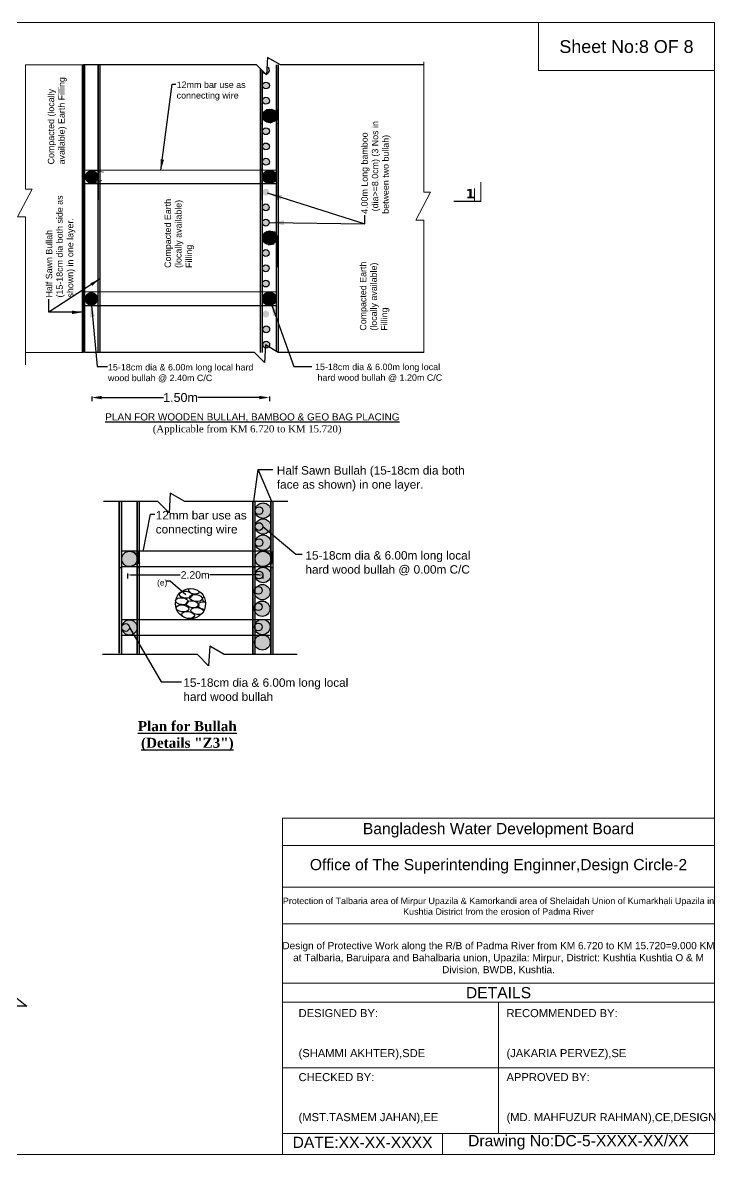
# Model space of a CAD drawing. Header units: inches. Extents: x 15 to 141071, y -30183 to 14738.
# Drawn here: x 70748.1 to 70818, y -8674.9 to -8560.8 of the extents above; entities that cross this region are included whole.
import ezdxf

# ---------------------------------------------------------------- set-up
doc = ezdxf.new("R2010")
doc.units = ezdxf.units.IN
doc.header["$MEASUREMENT"] = 0
doc.header["$PDMODE"] = 3
doc.layers.add('LINE', color=7, linetype='Continuous')
doc.layers.add('Long Section Labels', color=7, linetype='Continuous', lineweight=9)
doc.styles.add('Arial-250', font='arial.ttf')
doc.styles.add('dim', font='isocp.shx')
doc.styles.get("Standard").update_dxf_attribs({"font": 'arial.ttf'})
doc.styles.add('TIMES', font='ARIALN.TTF')
doc.dimstyles.new('ISO-25', dxfattribs={"dimtxt": 2.5, "dimasz": 2.5, "dimexe": 1.25, "dimexo": 0.625, "dimtad": 1, "dimtxsty": 'Standard', "dimcen": 2.5, "dimadec": 0, "dimazin": 0, "dimtfac": 1, "dimtmove": 0, "dimatfit": 3, "dimfxl": 1, "dimarcsym": 0})
doc.dimstyles.get("Standard").update_dxf_attribs({"dimtxt": 0.18, "dimasz": 0.18, "dimexe": 0.18, "dimexo": 0.0625, "dimgap": 0.09, "dimtad": 0, "dimtih": 1, "dimtoh": 1, "dimdec": 4, "dimzin": 0, "dimdsep": 46, "dimtxsty": 'Standard', "dimcen": 0.09, "dimadec": 0, "dimazin": 0, "dimtfac": 1, "dimtdec": 4, "dimtofl": 0, "dimtmove": 0, "dimatfit": 3, "dimfxl": 1, "dimtolj": 1, "dimtzin": 0, "dimarcsym": 0})
doc.dimstyles.new('STANDARD$0', dxfattribs={"dimscale": 0, "dimtxt": 8, "dimasz": 8, "dimexe": 4, "dimexo": 0, "dimgap": 2, "dimtad": 1, "dimdec": 0, "dimzin": 0, "dimdsep": 46, "dimtxsty": 'dim', "dimblk": 'DOTSMALL', "dimcen": 1, "dimclrd": 6, "dimclre": 6, "dimclrt": 256, "dimadec": 0, "dimazin": 0, "dimtfac": 1, "dimtdec": 0, "dimtix": 1, "dimtofl": 0, "dimtmove": 1, "dimatfit": 3, "dimldrblk": 'DOTSMALL', "dimfxl": 6, "dimtolj": 1, "dimtzin": 0, "dimarcsym": 0})

# ---------------------------------------------------------------- blocks, each defined once
blk = doc.blocks.new('*D177')
at = {"color": 0, "lineweight": -2, "ltscale": 0.5, "transparency": 16777216}
for p, q in [((70758.68, -8616.36), (70758.68, -8616.88)), ((70759.09, -8616.51), (70764.01, -8616.51)), ((70771.93, -8616.51), (70767, -8616.51)), ((70772.33, -8616.36), (70772.33, -8616.88))]:
    blk.add_line(p, q, dxfattribs=at)
at = {"color": 0, "linetype": 'Continuous', "ltscale": 0.5, "transparency": 16777216}
for points in [[(70759.09, -8616.44), (70759.09, -8616.58), (70758.68, -8616.51)], [(70771.93, -8616.44), (70771.93, -8616.58), (70772.33, -8616.51)]]:
    blk.add_solid(points, dxfattribs=at)
at = {"layer": 'Defpoints', "color": 0, "linetype": 'Continuous', "ltscale": 0.5, "transparency": 16777216}
for p in [(70772.33, -8614.05), (70758.68, -8614.1), (70772.33, -8616.51)]:
    blk.add_point(p, dxfattribs=at)
at = {"color": 0, "linetype": 'Continuous', "lineweight": -3, "ltscale": 0.5, "transparency": 16777216, "insert": (70765.51, -8616.51), "char_height": 0.75, "attachment_point": 5}
blk.add_mtext('\\A1;2.20m', dxfattribs=at)
blk = doc.blocks.new('*D181')
at = {"color": 0, "lineweight": -2, "ltscale": 0.18, "transparency": 16777216}
for p, q in [((70755.08, -8598.51), (70755.08, -8598.99)), ((70756.08, -8598.63), (70762.31, -8598.63)), ((70771.99, -8598.63), (70765.76, -8598.63)), ((70772.99, -8598.51), (70772.99, -8598.99))]:
    blk.add_line(p, q, dxfattribs=at)
at = {"color": 0, "ltscale": 0.18, "transparency": 16777216}
for points in [[(70756.08, -8598.46), (70756.08, -8598.8), (70755.08, -8598.63)], [(70771.99, -8598.46), (70771.99, -8598.8), (70772.99, -8598.63)]]:
    blk.add_solid(points, dxfattribs=at)
at = {"layer": 'Defpoints', "color": 0, "ltscale": 0.18, "transparency": 16777216}
for p in [(70755.08, -8596.49), (70772.99, -8596.42), (70772.99, -8598.63)]:
    blk.add_point(p, dxfattribs=at)
at = {"color": 0, "lineweight": 18, "ltscale": 0.18, "transparency": 16777216, "insert": (70764.03, -8598.63), "char_height": 0.75, "attachment_point": 5}
blk.add_mtext('\\A1;{\\H1.2x;1.50m}', dxfattribs=at)

msp = doc.modelspace()

# ---------------------------------------------------------------- hatches: boundary and pattern name
at = {"lineweight": 18, "ltscale": 0.18}
for points in [[(70754.151174, -8565.116566), (70754.151174, -8571.02463), (70754.365538, -8571.02463), (70754.365538, -8565.116566)], [(70755.715241, -8565.116566), (70755.715241, -8571.02463), (70755.929606, -8571.02463), (70755.929606, -8565.116566)], [(70772.302393, -8565.722724), (70772.090741, -8565.512359), (70772.090398, -8565.515932), (70772.089835, -8565.521604), (70772.089252, -8565.527269), (70772.08865, -8565.532927), (70772.088028, -8565.538578), (70772.088028, -8570.74443), (70772.088577, -8570.748741), (70772.089114, -8570.753057), (70772.08964, -8570.757378), (70772.090155, -8570.761703), (70772.090658, -8570.766032), (70772.09115, -8570.770365), (70772.09163, -8570.774703), (70772.092099, -8570.779045), (70772.092557, -8570.78339), (70772.093003, -8570.787739), (70772.093437, -8570.792092), (70772.09386, -8570.796449), (70772.094272, -8570.800809), (70772.094672, -8570.805173), (70772.095061, -8570.80954), (70772.095438, -8570.81391), (70772.095803, -8570.818284), (70772.096157, -8570.82266), (70772.096499, -8570.827039), (70772.09683, -8570.831421), (70772.097149, -8570.835806), (70772.097457, -8570.840193), (70772.097753, -8570.844583), (70772.098037, -8570.848976), (70772.09831, -8570.853371), (70772.098572, -8570.857767), (70772.098821, -8570.862167), (70772.099059, -8570.866568), (70772.099286, -8570.870971), (70772.099501, -8570.875375), (70772.099704, -8570.879782), (70772.099895, -8570.88419), (70772.100075, -8570.8886), (70772.100244, -8570.893011), (70772.1004, -8570.897423), (70772.100545, -8570.901837), (70772.100678, -8570.906251), (70772.1008, -8570.910667), (70772.10091, -8570.915084), (70772.101008, -8570.919501), (70772.101095, -8570.923919), (70772.10117, -8570.928338), (70772.101234, -8570.932757), (70772.101285, -8570.937177), (70772.101325, -8570.941597), (70772.101354, -8570.946017), (70772.10137, -8570.950437), (70772.101375, -8570.954857), (70772.101369, -8570.959278), (70772.10135, -8570.963697), (70772.10132, -8570.968117), (70772.101278, -8570.972536), (70772.101225, -8570.976955), (70772.10116, -8570.981373), (70772.101083, -8570.98579), (70772.100995, -8570.990207), (70772.100895, -8570.994623), (70772.100783, -8570.999037), (70772.10066, -8571.003451), (70772.100525, -8571.007863), (70772.100378, -8571.012274), (70772.10022, -8571.016684), (70772.10005, -8571.021092), (70772.099868, -8571.025498), (70772.302393, -8571.025498)], [(70773.912805, -8569.56473), (70773.69844, -8569.564734), (70773.69844, -8570.255012, -0.0006769575), (70773.69844, -8570.256883), (70773.69844, -8570.675096), (70773.912805, -8570.583848)]]:
    msp.add_hatch(color=256, dxfattribs=at).paths.add_polyline_path(points)
at = {"lineweight": -2}
h = msp.add_hatch(color=0, dxfattribs=at)
h.paths.add_polyline_path([(70772.993593, -8567.183286, -1), (70772.302393, -8567.183286, -1)])
h.paths.add_polyline_path([(70772.993593, -8568.719286, -1), (70772.302393, -8568.719286, -1)])
edge = h.paths.add_edge_path()
edge.add_line((70772.563708, -8565.982451), (70772.313348, -8565.733613))
edge.add_arc((70772.647993, -8565.647286), 0.3456, 194.46498591, 255.88442197)
edge = h.paths.add_edge_path()
edge.add_line((70772.743122, -8565.315036), (70772.704602, -8565.988218))
edge.add_arc((70772.647993, -8565.647286), 0.3456, 279.42756827, 434.02253472)
at = {"lineweight": 18, "ltscale": 0.18}
h = msp.add_hatch(color=256, dxfattribs=at)
edge = h.paths.add_edge_path()
edge.add_ellipse((70774.408115, -8567.215992), major_axis=(-0.003349, 0.923539), ratio=0.5517154712, start_angle=76.05005604, end_angle=103.19684521, ccw=False)
edge.add_line((70773.912805, -8566.995144), (70773.912805, -8565.437787))
edge.add_ellipse((70774.419874, -8565.351109), major_axis=(-0.003349, 0.923539), ratio=0.5517154712, start_angle=83.97617241, end_angle=95.27072884, ccw=False)
edge.add_line((70773.912805, -8565.256028), (70773.912805, -8565.116566))
edge.add_line((70773.912805, -8565.116566), (70773.69844, -8565.116566))
edge.add_line((70773.69844, -8565.116566), (70773.69844, -8569.564734))
edge.add_line((70773.69844, -8569.564734), (70773.912805, -8569.56473))
edge.add_line((70773.912805, -8569.56473), (70773.912805, -8569.299159))
edge.add_ellipse((70774.407946, -8569.085254), major_axis=(-0.003349, 0.923539), ratio=0.5517154712, start_angle=75.96942412, end_angle=103.27747713, ccw=False)
edge.add_line((70773.912805, -8568.863144), (70773.912805, -8567.428632))
at = {"lineweight": -2}
for points in [[(70773.698441, -8570.255948, -1), (70772.316041, -8570.255948, -1)], [(70755.756256, -8576.394316, -1), (70754.373856, -8576.394316, -1)], [(70773.69844, -8576.399619, -1), (70772.31604, -8576.399619, -1)], [(70754.365538, -8594.084218), (70754.151174, -8594.084218), (70754.151174, -8578.703286), (70754.365538, -8578.703286)], [(70755.929606, -8594.084218), (70755.715241, -8594.084218), (70755.715241, -8578.703286), (70755.929606, -8578.703286)], [(70772.302393, -8594.084218), (70772.088028, -8594.084218), (70772.088028, -8578.703286), (70772.302393, -8578.703286)], [(70773.69844, -8593.973348), (70773.889693, -8594.084218), (70773.912805, -8594.084218), (70773.912805, -8578.703286), (70773.69844, -8578.703286)], [(70773.68032, -8582.536032, -1), (70772.29792, -8582.536032, -1)], [(70755.732327, -8588.691947, -1), (70754.349927, -8588.691947, -1)], [(70773.68032, -8588.679704, -1), (70772.29792, -8588.679704, -1)]]:
    msp.add_hatch(color=0, dxfattribs=at).paths.add_polyline_path(points)
h = msp.add_hatch(color=0, dxfattribs=at)
h.paths.add_polyline_path([(70772.993593, -8571.791286, -1), (70772.302393, -8571.791286, -1)])
h.paths.add_polyline_path([(70772.993593, -8570.255286, -1), (70772.302393, -8570.255286, -1)])
h.paths.add_polyline_path([(70772.993593, -8573.327286, -1), (70772.302393, -8573.327286, -1)])
h.paths.add_polyline_path([(70772.993593, -8574.863286, -1), (70772.302393, -8574.863286, -1)])
h.paths.add_polyline_path([(70772.993593, -8576.399286, -1), (70772.302393, -8576.399286, -1)])
h.paths.add_polyline_path([(70772.993593, -8577.935286, -1), (70772.302393, -8577.935286, -1)])
h = msp.add_hatch(color=0, dxfattribs=at)
h.paths.add_polyline_path([(70754.151174, -8574.095286), (70754.365538, -8574.095286), (70754.365538, -8575.631286), (70754.151174, -8575.631286)])
h.paths.add_polyline_path([(70754.151174, -8572.559286), (70754.365538, -8572.559286), (70754.365538, -8574.095286), (70754.151174, -8574.095286)])
h.paths.add_polyline_path([(70754.151174, -8575.631286), (70754.365538, -8575.631286), (70754.365538, -8577.167286), (70754.151174, -8577.167286)])
h.paths.add_polyline_path([(70754.151174, -8577.167286), (70754.365538, -8577.167286), (70754.365538, -8578.703286), (70754.151174, -8578.703286)])
h.paths.add_polyline_path([(70754.151174, -8571.023286), (70754.365538, -8571.023286), (70754.365538, -8572.559286), (70754.151174, -8572.559286)])
h = msp.add_hatch(color=0, dxfattribs=at)
h.paths.add_polyline_path([(70755.715241, -8574.095286), (70755.929606, -8574.095286), (70755.929606, -8575.631286), (70755.715241, -8575.631286)])
h.paths.add_polyline_path([(70755.715241, -8572.559286), (70755.929606, -8572.559286), (70755.929606, -8574.095286), (70755.715241, -8574.095286)])
h.paths.add_polyline_path([(70755.715241, -8575.631286), (70755.929606, -8575.631286), (70755.929606, -8577.167286), (70755.715241, -8577.167286)])
h.paths.add_polyline_path([(70755.715241, -8577.167286), (70755.929606, -8577.167286), (70755.929606, -8578.703286), (70755.715241, -8578.703286)])
h.paths.add_polyline_path([(70755.715241, -8571.023286), (70755.929606, -8571.023286), (70755.929606, -8572.559286), (70755.715241, -8572.559286)])
h = msp.add_hatch(color=0, dxfattribs=at)
h.paths.add_polyline_path([(70772.088028, -8574.095286), (70772.302393, -8574.095286), (70772.302393, -8575.631286), (70772.088028, -8575.631286)])
h.paths.add_polyline_path([(70772.088028, -8572.559286), (70772.302393, -8572.559286), (70772.302393, -8574.095286), (70772.088028, -8574.095286)])
h.paths.add_polyline_path([(70772.088028, -8575.631286), (70772.302393, -8575.631286), (70772.302393, -8577.167286), (70772.088028, -8577.167286)])
h.paths.add_polyline_path([(70772.088028, -8577.167286), (70772.302393, -8577.167286), (70772.302393, -8578.703286), (70772.088028, -8578.703286)])
h.paths.add_polyline_path([(70772.088028, -8571.023286), (70772.302393, -8571.023286), (70772.302393, -8572.559286), (70772.088028, -8572.559286)])
h = msp.add_hatch(color=0, dxfattribs=at)
h.paths.add_polyline_path([(70773.69844, -8574.095286), (70773.912805, -8574.095286), (70773.912805, -8575.631286), (70773.69844, -8575.631286)])
h.paths.add_polyline_path([(70773.69844, -8572.559286), (70773.912805, -8572.559286), (70773.912805, -8574.095286), (70773.69844, -8574.095286)])
h.paths.add_polyline_path([(70773.69844, -8575.631286), (70773.912805, -8575.631286), (70773.912805, -8577.167286), (70773.69844, -8577.167286)])
h.paths.add_polyline_path([(70773.69844, -8577.167286), (70773.912805, -8577.167286), (70773.912805, -8578.703286), (70773.69844, -8578.703286)])
h.paths.add_polyline_path([(70773.69844, -8571.023286), (70773.912805, -8571.023286), (70773.912805, -8572.559286), (70773.69844, -8572.559286)])
h = msp.add_hatch(color=0, dxfattribs=at)
h.paths.add_polyline_path([(70772.983607, -8580.999224, -1), (70772.292407, -8580.999224, -1)])
h.paths.add_polyline_path([(70772.983607, -8579.463224, -1), (70772.292407, -8579.463224, -1)])
h.paths.add_polyline_path([(70772.983607, -8582.535224, -1), (70772.292407, -8582.535224, -1)])
h.paths.add_polyline_path([(70772.983607, -8584.071224, -1), (70772.292407, -8584.071224, -1)])
h.paths.add_polyline_path([(70772.983607, -8585.607224, -1), (70772.292407, -8585.607224, -1)])
h.paths.add_polyline_path([(70772.983607, -8587.143224, -1), (70772.292407, -8587.143224, -1)])
h = msp.add_hatch(color=0, dxfattribs=at)
h.paths.add_polyline_path([(70772.975472, -8584.07137, -1), (70772.284272, -8584.07137, -1)])
h.paths.add_polyline_path([(70772.975472, -8582.53537, -1), (70772.284272, -8582.53537, -1)])
h.paths.add_polyline_path([(70772.975472, -8585.60737, -1), (70772.284272, -8585.60737, -1)])
h.paths.add_polyline_path([(70772.975472, -8587.14337, -1), (70772.284272, -8587.14337, -1)])
h.paths.add_polyline_path([(70772.975472, -8588.67937, -1), (70772.284272, -8588.67937, -1)])
h.paths.add_polyline_path([(70772.975472, -8590.21537, -1), (70772.284272, -8590.21537, -1)])
h = msp.add_hatch(color=0, dxfattribs=at)
h.paths.add_polyline_path([(70773.68032, -8586.37537), (70773.894684, -8586.37537), (70773.894684, -8587.91137), (70773.68032, -8587.91137)])
h.paths.add_polyline_path([(70773.68032, -8584.83937), (70773.894684, -8584.83937), (70773.894684, -8586.37537), (70773.68032, -8586.37537)])
h.paths.add_polyline_path([(70773.68032, -8587.91137), (70773.894684, -8587.91137), (70773.894684, -8589.44737), (70773.68032, -8589.44737)])
h.paths.add_polyline_path([(70773.68032, -8589.44737), (70773.894684, -8589.44737), (70773.894684, -8590.98337), (70773.68032, -8590.98337)])
h.paths.add_polyline_path([(70773.68032, -8583.30337), (70773.894684, -8583.30337), (70773.894684, -8584.83937), (70773.68032, -8584.83937)])
h = msp.add_hatch(color=0, dxfattribs=at)
h.paths.add_polyline_path([(70773.017881, -8591.764787, -1), (70772.326681, -8591.764787, -1)])
h.paths.add_polyline_path([(70773.017881, -8593.300787, -1), (70772.326681, -8593.300787, -1)])
at = {"linetype": 'Continuous', "lineweight": -3, "ltscale": 0.5}
h = msp.add_hatch(color=0, dxfattribs=at)
edge = h.paths.add_edge_path()
edge.add_line((70758.095793, -8609.111768), (70757.854633, -8609.111768))
edge.add_line((70757.854633, -8609.111768), (70757.854633, -8609.174036))
edge.add_ellipse((70757.292806, -8609.375629), major_axis=(-0.003767, 1.038981), ratio=0.5517154712, start_angle=258.17355263, end_angle=281.07334862, ccw=False)
edge.add_line((70757.854633, -8609.586531), (70757.854633, -8615.443115))
edge.add_ellipse((70757.296414, -8615.674736), major_axis=(-0.003767, 1.038981), ratio=0.5517154712, start_angle=265.21591211, end_angle=282.76657801, ccw=False)
edge.add_line((70757.867953, -8615.759317), (70758.095793, -8615.759317))
edge.add_line((70758.095793, -8615.759317), (70758.095793, -8609.111768))
h = msp.add_hatch(color=0, dxfattribs=at)
edge = h.paths.add_edge_path()
edge.add_ellipse((70760.464731, -8611.473622), major_axis=(-0.003767, 1.038981), ratio=0.5517154712, start_angle=76.05005604, end_angle=103.19684521, ccw=False)
edge.add_line((70759.907507, -8611.225168), (70759.907507, -8609.473141))
edge.add_ellipse((70760.477959, -8609.375629), major_axis=(-0.003767, 1.038981), ratio=0.5517154712, start_angle=83.97617241, end_angle=95.27072884, ccw=False)
edge.add_line((70759.907507, -8609.268663), (70759.907507, -8609.111768))
edge.add_line((70759.907507, -8609.111768), (70759.666346, -8609.111768))
edge.add_line((70759.666346, -8609.111768), (70759.666346, -8614.115957))
edge.add_line((70759.666346, -8614.115957), (70759.907507, -8614.115952))
edge.add_line((70759.907507, -8614.115952), (70759.907507, -8613.817185))
edge.add_ellipse((70760.464541, -8613.576542), major_axis=(-0.003767, 1.038981), ratio=0.5517154712, start_angle=75.96942412, end_angle=103.27747713, ccw=False)
edge.add_line((70759.907507, -8613.326668), (70759.907507, -8611.712843))
h = msp.add_hatch(color=0, dxfattribs=at)
edge = h.paths.add_edge_path()
edge.add_line((70771.555346, -8609.111768), (70771.314186, -8609.111768))
edge.add_line((70771.314186, -8609.111768), (70771.314186, -8609.174036))
edge.add_ellipse((70770.75236, -8609.375629), major_axis=(-0.003767, 1.038981), ratio=0.5517154712, start_angle=258.17355263, end_angle=281.07334862, ccw=False)
edge.add_line((70771.314186, -8609.586531), (70771.314186, -8615.443115))
edge.add_ellipse((70770.755967, -8615.674736), major_axis=(-0.003767, 1.038981), ratio=0.5517154712, start_angle=265.21591211, end_angle=282.76657801, ccw=False)
edge.add_line((70771.327507, -8615.759317), (70771.555346, -8615.759317))
edge.add_line((70771.555346, -8615.759317), (70771.555346, -8609.111768))
for points in [[(70773.1259, -8610.025588, -1), (70771.5707, -8610.025588, -1)], [(70773.1259, -8611.628088, -1), (70771.5707, -8611.628088, -1)], [(70773.1259, -8613.253985, -1), (70771.5707, -8613.253985, -1)], [(70759.666347, -8614.893572, -1), (70758.111147, -8614.893572, -1)], [(70759.907507, -8614.115952), (70759.666346, -8614.115957), (70759.666346, -8614.892519, -0.0006769575), (70759.666346, -8614.894625), (70759.666346, -8615.365115), (70759.907507, -8615.26246)], [(70773.125901, -8614.893572, -1), (70771.570701, -8614.893572, -1)], [(70773.36706, -8614.115952), (70773.1259, -8614.115957), (70773.1259, -8614.892519, -0.0006769575), (70773.1259, -8614.894625), (70773.1259, -8615.365115), (70773.36706, -8615.26246)], [(70773.1259, -8616.511403, -1), (70771.5707, -8616.511403, -1)], [(70773.057753, -8618.238981, -1), (70771.502553, -8618.238981, -1)], [(70773.045222, -8619.913594, -1), (70771.490022, -8619.913594, -1)], [(70759.666347, -8621.805203, -1), (70758.111147, -8621.805203, -1)], [(70773.057753, -8621.751595, -1), (70771.502553, -8621.751595, -1)], [(70773.057753, -8623.308101, -1), (70771.502553, -8623.308101, -1)], [(70771.314186, -8624.5399), (70771.555346, -8624.5399), (70771.555346, -8624.396828), (70771.314186, -8624.396828)]]:
    msp.add_hatch(color=0, dxfattribs=at).paths.add_polyline_path(points)
h = msp.add_hatch(color=0, dxfattribs=at)
edge = h.paths.add_edge_path()
edge.add_ellipse((70773.924284, -8611.473622), major_axis=(-0.003767, 1.038981), ratio=0.5517154712, start_angle=76.05005604, end_angle=103.19684521, ccw=False)
edge.add_line((70773.36706, -8611.225168), (70773.36706, -8609.473141))
edge.add_ellipse((70773.937513, -8609.375629), major_axis=(-0.003767, 1.038981), ratio=0.5517154712, start_angle=83.97617241, end_angle=95.27072884, ccw=False)
edge.add_line((70773.36706, -8609.268663), (70773.36706, -8609.111768))
edge.add_line((70773.36706, -8609.111768), (70773.1259, -8609.111768))
edge.add_line((70773.1259, -8609.111768), (70773.1259, -8614.115957))
edge.add_line((70773.1259, -8614.115957), (70773.36706, -8614.115952))
edge.add_line((70773.36706, -8614.115952), (70773.36706, -8613.817185))
edge.add_ellipse((70773.924094, -8613.576542), major_axis=(-0.003767, 1.038981), ratio=0.5517154712, start_angle=75.96942412, end_angle=103.27747713, ccw=False)
edge.add_line((70773.36706, -8613.326668), (70773.36706, -8611.712843))
h = msp.add_hatch(color=0, dxfattribs=at)
h.paths.add_polyline_path([(70757.854633, -8619.212828), (70758.095793, -8619.212828), (70758.095793, -8620.940828), (70757.854633, -8620.940828)])
h.paths.add_polyline_path([(70757.854633, -8617.484828), (70758.095793, -8617.484828), (70758.095793, -8619.212828), (70757.854633, -8619.212828)])
h.paths.add_polyline_path([(70757.854633, -8620.940828), (70758.095793, -8620.940828), (70758.095793, -8622.668828), (70757.854633, -8622.668828)])
h.paths.add_polyline_path([(70757.854633, -8622.668828), (70758.095793, -8622.668828), (70758.095793, -8624.396828), (70757.854633, -8624.396828)])
h.paths.add_polyline_path([(70757.854633, -8615.756828), (70758.095793, -8615.756828), (70758.095793, -8617.484828), (70757.854633, -8617.484828)])
h = msp.add_hatch(color=0, dxfattribs=at)
h.paths.add_polyline_path([(70759.666346, -8619.212828), (70759.907507, -8619.212828), (70759.907507, -8620.940828), (70759.666346, -8620.940828)])
h.paths.add_polyline_path([(70759.666346, -8617.484828), (70759.907507, -8617.484828), (70759.907507, -8619.212828), (70759.666346, -8619.212828)])
h.paths.add_polyline_path([(70759.666346, -8620.940828), (70759.907507, -8620.940828), (70759.907507, -8622.668828), (70759.666346, -8622.668828)])
h.paths.add_polyline_path([(70759.666346, -8622.668828), (70759.907507, -8622.668828), (70759.907507, -8624.396828), (70759.666346, -8624.396828)])
h.paths.add_polyline_path([(70759.666346, -8615.756828), (70759.907507, -8615.756828), (70759.907507, -8617.484828), (70759.666346, -8617.484828)])
h = msp.add_hatch(color=0, dxfattribs=at)
h.paths.add_polyline_path([(70771.314186, -8619.212828), (70771.555346, -8619.212828), (70771.555346, -8620.940828), (70771.314186, -8620.940828)])
h.paths.add_polyline_path([(70771.314186, -8617.484828), (70771.555346, -8617.484828), (70771.555346, -8619.212828), (70771.314186, -8619.212828)])
h.paths.add_polyline_path([(70771.314186, -8620.940828), (70771.555346, -8620.940828), (70771.555346, -8622.668828), (70771.314186, -8622.668828)])
h.paths.add_polyline_path([(70771.314186, -8622.668828), (70771.555346, -8622.668828), (70771.555346, -8624.396828), (70771.314186, -8624.396828)])
h.paths.add_polyline_path([(70771.314186, -8615.756828), (70771.555346, -8615.756828), (70771.555346, -8617.484828), (70771.314186, -8617.484828)])
h = msp.add_hatch(color=0, dxfattribs=at)
h.paths.add_polyline_path([(70773.1259, -8619.212828), (70773.36706, -8619.212828), (70773.36706, -8620.940828), (70773.1259, -8620.940828)])
h.paths.add_polyline_path([(70773.1259, -8617.484828), (70773.36706, -8617.484828), (70773.36706, -8619.212828), (70773.1259, -8619.212828)])
h.paths.add_polyline_path([(70773.1259, -8620.940828), (70773.36706, -8620.940828), (70773.36706, -8622.668828), (70773.1259, -8622.668828)])
h.paths.add_polyline_path([(70773.1259, -8622.668828), (70773.36706, -8622.668828), (70773.36706, -8624.396828), (70773.1259, -8624.396828)])
h.paths.add_polyline_path([(70773.1259, -8615.756828), (70773.36706, -8615.756828), (70773.36706, -8617.484828), (70773.1259, -8617.484828)])

# ---------------------------------------------------------------- linework, layer by layer
at = {"color": 0, "lineweight": 18, "ltscale": 0.18}
for p, q in [((70748.413518, -8565.116566), (70754.258356, -8565.116566)), ((70754.258356, -8565.116566), (70754.258356, -8594.084218)), ((70754.151174, -8571.02463), (70754.365538, -8571.02463)), ((70754.184023, -8571.025498), (70754.398388, -8571.025498)), ((70772.088028, -8571.025498), (70772.302393, -8571.025498)), ((70773.69844, -8571.022244), (70773.912805, -8571.022244)), ((70773.69844, -8575.708419), (70754.383659, -8575.708419)), ((70755.093081, -8575.708419), (70756.251144, -8575.926441)), ((70773.879056, -8575.426157), (70773.879056, -8578.62515)), ((70755.077271, -8577.10426), (70756.085682, -8576.756433)), ((70793.686847, -8578.887374), (70793.686847, -8577.578521)), ((70794.299606, -8578.887374), (70794.299606, -8576.91911)), ((70772.065192, -8579.346736), (70772.065192, -8582.329354)), ((70773.825002, -8582.291663), (70773.825002, -8585.490656)), ((70773.69844, -8587.988504), (70754.365538, -8587.988504)), ((70773.920464, -8589.256378), (70773.920464, -8592.455371)), ((70772.107944, -8593.145829), (70772.107944, -8594.084218)), ((70748.413518, -8594.084218), (70754.258356, -8594.084218))]:
    msp.add_line(p, q, dxfattribs=at)
at = {"color": 0, "lineweight": -2}
for p, q in [((70754.151174, -8565.116566), (70754.151174, -8578.703286)), ((70754.151174, -8578.703286), (70754.151174, -8565.116566)), ((70754.365538, -8594.084218), (70754.365538, -8565.116566)), ((70754.365538, -8578.703286), (70754.365538, -8565.116566)), ((70755.715241, -8565.116566), (70755.715241, -8578.703286)), ((70755.715241, -8578.703286), (70755.715241, -8565.116566)), ((70755.929606, -8594.084218), (70755.929606, -8565.116566)), ((70755.929606, -8578.703286), (70755.929606, -8565.116566)), ((70772.088028, -8565.509662), (70772.088028, -8578.703286)), ((70772.088028, -8578.703286), (70772.088028, -8565.509662)), ((70772.088028, -8565.509662), (70772.088028, -8578.703286)), ((70772.088028, -8578.703286), (70772.088028, -8565.509662)), ((70772.302393, -8578.703286), (70772.302393, -8565.722724)), ((70772.302393, -8578.703286), (70772.302393, -8565.722724)), ((70773.69844, -8565.116566), (70773.69844, -8578.703286)), ((70773.69844, -8578.703286), (70773.69844, -8565.116566)), ((70773.912805, -8578.703286), (70773.912805, -8565.116566)), ((70754.151174, -8594.084218), (70754.151174, -8578.703286)), ((70754.365538, -8594.084218), (70754.365538, -8578.703286)), ((70755.715241, -8594.084218), (70755.715241, -8578.703286)), ((70755.929606, -8594.084218), (70755.929606, -8578.703286)), ((70772.088028, -8594.085161), (70772.088028, -8578.703286)), ((70772.088028, -8594.085161), (70772.088028, -8578.703286)), ((70772.302393, -8594.086645), (70772.302393, -8578.703286)), ((70773.69844, -8593.973348), (70773.69844, -8578.703286)), ((70773.912805, -8594.084218), (70773.912805, -8578.703286))]:
    msp.add_line(p, q, dxfattribs=at)
at = {"color": 0, "lineweight": 30, "ltscale": 0.18}
for p, q in [((70773.69844, -8577.10426), (70754.365538, -8577.10426)), ((70773.69844, -8589.378001), (70754.365538, -8589.378001))]:
    msp.add_line(p, q, dxfattribs=at)
at = {"color": 0, "linetype": 'Continuous', "lineweight": -3, "ltscale": 0.5}
for p, q in [((70794.299606, -8578.887374), (70791.60429, -8578.887374)), ((70757.854633, -8609.111768), (70757.854633, -8624.396828)), ((70757.854633, -8624.396828), (70757.854633, -8609.111768)), ((70757.854633, -8609.111768), (70757.854633, -8624.396828)), ((70757.854633, -8624.396828), (70757.854633, -8609.111768)), ((70758.095793, -8624.396828), (70758.095793, -8609.111768)), ((70758.095793, -8624.396828), (70758.095793, -8609.111768)), ((70759.666346, -8609.111768), (70759.666346, -8624.396828)), ((70759.666346, -8624.396828), (70759.666346, -8609.111768)), ((70759.907507, -8624.396828), (70759.907507, -8609.111768)), ((70771.314186, -8609.111768), (70771.314186, -8624.396828)), ((70771.314186, -8624.396828), (70771.314186, -8609.111768)), ((70771.314186, -8609.111768), (70771.314186, -8624.396828)), ((70771.314186, -8624.396828), (70771.314186, -8609.111768)), ((70771.555346, -8624.396828), (70771.555346, -8609.111768)), ((70771.555346, -8624.396828), (70771.555346, -8609.111768)), ((70773.1259, -8609.111768), (70773.1259, -8624.396828)), ((70773.1259, -8624.396828), (70773.1259, -8609.111768)), ((70773.36706, -8624.396828), (70773.36706, -8609.111768)), ((70773.1259, -8614.115972), (70758.090648, -8614.115972)), ((70757.854633, -8615.759317), (70758.095793, -8615.759317)), ((70773.1259, -8615.686292), (70758.070262, -8615.686292)), ((70759.666346, -8615.755655), (70759.907507, -8615.755655)), ((70771.314186, -8615.759317), (70771.555346, -8615.759317)), ((70773.1259, -8615.755655), (70773.36706, -8615.755655)), ((70759.86954, -8620.710058), (70759.86954, -8624.308925)), ((70773.329093, -8620.710058), (70773.329093, -8624.308925)), ((70773.125899, -8621.027603), (70758.090647, -8621.027603)), ((70773.125899, -8622.597923), (70758.070262, -8622.597923)), ((70758.095793, -8624.5399), (70758.095793, -8624.396828)), ((70759.666346, -8624.5399), (70759.666346, -8624.396828)), ((70759.907507, -8624.5399), (70759.907507, -8624.396828)), ((70771.314186, -8624.5399), (70771.314186, -8624.396828)), ((70771.314186, -8624.5399), (70771.314186, -8624.396828)), ((70771.555346, -8624.5399), (70771.555346, -8624.396828)), ((70773.1259, -8624.5399), (70773.1259, -8624.396828)), ((70773.36706, -8624.5399), (70773.36706, -8624.396828))]:
    msp.add_line(p, q, dxfattribs=at)
at = {"color": 0, "lineweight": -2}
for points in [[(70784.906439, -8565.116566), (70774.104057, -8565.116566), (70772.797809, -8564.359325), (70772.697332, -8566.115263), (70771.692527, -8565.116566), (70754.258356, -8565.116566)], [(70788.566918, -8565.116566), (70784.906439, -8565.116566)], [(70788.566918, -8594.084218), (70773.889693, -8594.084218), (70772.583444, -8593.326977), (70772.482968, -8595.082915), (70771.478162, -8594.084218), (70754.365538, -8594.084218)]]:
    msp.add_lwpolyline(points, dxfattribs=at)
at = {"color": 0, "linetype": 'Continuous', "lineweight": 20, "ltscale": 0.5}
for points in [[(70788.566918, -8564.803318), (70788.566918, -8577.944583), (70789.225118, -8577.944583), (70787.754097, -8580.74756), (70788.566918, -8580.74756), (70788.566918, -8594.084218)], [(70748.413518, -8565.116566), (70748.413518, -8577.623382), (70749.071719, -8577.623382), (70747.600697, -8580.426359), (70748.413518, -8580.426359), (70748.413518, -8595.331384)]]:
    msp.add_lwpolyline(points, dxfattribs=at)
at = {"color": 0, "lineweight": 30, "ltscale": 0.18}
for points in [[(70773.172205, -8569.564518), (70773.879939, -8569.850695)], [(70773.059866, -8570.946918), (70773.947343, -8570.569146)], [(70772.98912, -8581.844832), (70773.696854, -8581.95864)], [(70772.876782, -8583.227232), (70773.4697, -8583.124648)]]:
    msp.add_lwpolyline(points, dxfattribs=at)
at = {"color": 0, "linetype": 'Continuous', "lineweight": -3, "ltscale": 0.5}
for points in [[(70774.835624, -8609.111768), (70764.451964, -8609.111768), (70762.982434, -8608.259872), (70762.869398, -8610.235302), (70761.738992, -8609.111768), (70756.259286, -8609.111768)], [(70759.074332, -8614.115713), (70759.870532, -8614.437663)], [(70772.533885, -8614.115713), (70773.330086, -8614.437663)], [(70758.947951, -8615.670913), (70759.946362, -8615.245921)], [(70772.407505, -8615.670913), (70773.405915, -8615.245921)], [(70775.787462, -8624.5399), (70768.442919, -8624.5399), (70766.973389, -8623.688004), (70766.860353, -8625.663434), (70765.729947, -8624.5399), (70756.159409, -8624.5399)]]:
    msp.add_lwpolyline(points, dxfattribs=at)
at = {"color": 7, "linetype": 'Continuous', "lineweight": -3, "ltscale": 0.5}
msp.add_lwpolyline([(70747.446888, -8654.496419), (70747.446888, -8658.226338), (70746.361319, -8658.226338), (70748.532457, -8659.950906), (70747.446888, -8659.950906), (70747.446888, -8665.135331)], dxfattribs=at)
at = {"color": 0, "lineweight": -2}
for centre, radius in [((70772.647993, -8567.183286), 0.3456), ((70772.647993, -8568.719286), 0.3456), ((70773.007241, -8570.255948), 0.6912), ((70772.647993, -8571.791286), 0.3456), ((70772.647993, -8573.327286), 0.3456), ((70772.647993, -8574.863286), 0.3456), ((70772.647993, -8576.399286), 0.3456), ((70773.00724, -8576.399619), 0.6912), ((70772.629872, -8579.46337), 0.3456), ((70772.629872, -8580.99937), 0.3456), ((70772.98912, -8582.536032), 0.6912), ((70772.629872, -8582.53537), 0.3456), ((70772.629872, -8584.07137), 0.3456), ((70772.629872, -8585.60737), 0.3456), ((70772.629872, -8587.14337), 0.3456), ((70772.98912, -8588.679704), 0.6912), ((70773.33472, -8588.67937), 0.3456), ((70772.670927, -8591.756306), 0.3456), ((70772.670927, -8593.292306), 0.3456)]:
    msp.add_circle(centre, radius, dxfattribs=at)
at = {"color": 0, "linetype": 'Continuous', "lineweight": -3, "ltscale": 0.5}
for centre, radius in [((70772.3483, -8610.025588), 0.7776), ((70771.944146, -8610.025213), 0.3888), ((70771.944146, -8611.627713), 0.3888), ((70772.3483, -8611.628088), 0.7776), ((70771.944146, -8613.25361), 0.3888), ((70772.3483, -8613.253985), 0.7776), ((70758.888747, -8614.893572), 0.7776), ((70772.348301, -8614.893572), 0.7776), ((70771.944146, -8616.511028), 0.3888), ((70772.3483, -8616.511403), 0.7776), ((70772.280153, -8618.238981), 0.7776), ((70765.035689, -8619.39609), 1.522534), ((70771.875999, -8618.063236), 0.3888), ((70771.875999, -8619.712933), 0.3888), ((70772.267622, -8619.913594), 0.7776), ((70758.484593, -8621.804828), 0.3888), ((70758.888747, -8621.805203), 0.7776), ((70771.875999, -8621.75122), 0.3888), ((70772.280153, -8621.751595), 0.7776), ((70772.280153, -8623.308101), 0.7776)]:
    msp.add_circle(centre, radius, dxfattribs=at)
at = {"color": 0, "lineweight": -2}
for start, end in [(194.46498591, 255.88442197), (279.42756827, 74.02253472)]:
    msp.add_arc((70772.647993, -8565.647286), 0.3456, start, end, dxfattribs=at)
at = {"color": 0, "linetype": 'Continuous', "lineweight": -3, "ltscale": 0.5}
for centre in [(70764.553276, -8618.502209), (70765.584317, -8618.831977), (70764.167466, -8619.14948), (70764.219499, -8619.876824), (70765.235377, -8619.46124), (70765.705364, -8620.142537), (70764.803294, -8620.536174)]:
    msp.add_ellipse(centre, major_axis=(-0.635515, 0.07578), ratio=0.5517154712, dxfattribs=at)
for centre, major_axis, start_param, end_param in [((70765.404419, -8618.082248), (-0.577741, 0.068891), 5.7379459459, 8.9811896726), ((70766.41904, -8619.603215), (-0.635515, 0.07578), 4.5665359305, 7.9680993428), ((70766.871742, -8618.986268), (-0.635515, 0.07578), 5.6226789431, 7.3950729152)]:
    msp.add_ellipse(centre, major_axis=major_axis, ratio=0.5517154712, start_param=start_param, end_param=end_param, dxfattribs=at)
at = {"layer": 'Long Section Labels'}
for points in [[(70656.576613, -8560.848605), (70817.866936, -8560.848605), (70817.866936, -8674.896993), (70656.576613, -8674.896993)], [(70800.125, -8560.848605), (70817.866936, -8560.848605), (70817.866936, -8565.687315), (70800.125, -8565.687315)]]:
    msp.add_lwpolyline(points, close=True, dxfattribs=at)
for points in [[(70774.318549, -8674.896993), (70774.318549, -8641.026025), (70817.866936, -8641.026025)], [(70774.318549, -8643.76796), (70817.866936, -8643.76796)], [(70774.318549, -8647.961509), (70817.866936, -8647.961509)], [(70774.318549, -8651.671186), (70817.866936, -8651.671186)], [(70774.318549, -8657.638928), (70817.866936, -8657.638928)], [(70774.318549, -8659.574412), (70817.866936, -8659.574412)], [(70796.092742, -8659.574412), (70796.092742, -8672.800218)], [(70774.318549, -8666.187315), (70817.866936, -8666.187315)], [(70774.318549, -8672.800218), (70817.866936, -8672.800218)], [(70790.447581, -8672.800218), (70790.447581, -8674.896993)]]:
    msp.add_lwpolyline(points, dxfattribs=at)

# ---------------------------------------------------------------- texts
at = {"color": 7, "lineweight": 30, "ltscale": 0.18, "char_height": 0.64, "attachment_point": 1, "rotation": 90}
for s, insert, width in [('Compacted (locally available) Earth Filling', (70750.651741, -8575.134941), 10.76723041), ('4.00m Long bamboo\\P (dia>=8.0cm) (3 Nos in \\Pbetween two bullah)', (70782.25549, -8580.112039), 18.33682202), ('Half Sawn Bullah (15-18cm dia both side as shown) in one layer.', (70750.45132, -8588.548918), 10.76723041), ('Compacted Earth \\P(locally available) \\PFilling', (70762.422937, -8585.567296), 10.76723041), ('Compacted Earth \\P(locally available) \\PFilling', (70782.117573, -8591.888122), 10.76723041)]:
    msp.add_mtext(s, dxfattribs=dict(at, insert=insert, width=width))
at = {"color": 7, "lineweight": 30, "ltscale": 0.18, "char_height": 0.64466561, "width": 28.19892716, "attachment_point": 1}
for s, insert in [('12mm bar use as \\Pconnecting wire', (70763.639128, -8566.782828)), ('15-18cm dia & 6.00m long local hard \\Pwood bullah @ 2.40m C/C ', (70756.71028, -8595.255621)), ('15-18cm dia & 6.00m long local\\P hard wood bullah @ 1.20m C/C ', (70777.589906, -8595.222557))]:
    msp.add_mtext(s, dxfattribs=dict(at, insert=insert))
at = {"color": 7, "lineweight": 30, "ltscale": 0.18, "insert": (70754.490109, -8600.219181), "char_height": 0.587610889, "width": 35.40022602, "attachment_point": 1, "style": 'Arial-250'}
msp.add_mtext('{\\H1.225x;       \\LPLAN FOR WOODEN BULLAH, BAMBOO & GEO BAG PLACING \\P}                     {\\H1.225x;       \\fTimes New Roman|b0|i0|c0|p18;\\C0;(Applicable from KM 6.720 to KM 15.720)}', dxfattribs=at)
at = {"color": 0, "linetype": 'Continuous', "lineweight": -3, "ltscale": 0.5, "attachment_point": 1}
for s, insert, char_height, width in [('Half Sawn Bullah (15-18cm dia both \\Pface as shown) in one layer.', (70773.740602, -8605.545856), 0.85, 26.32773935), ('12mm bar use as \\Pconnecting wire', (70761.528922, -8610.062571), 0.85, 26.32773935), ('15-18cm dia & 6.00m long local\\Phard wood bullah @ 0.00m C/C ', (70776.621097, -8614.110695), 0.85, 26.32773935), ('(e)', (70761.666278, -8616.973561), 0.6013672, 1.63079646), ('15-18cm dia & 6.00m long local\\Phard wood bullah ', (70764.317086, -8626.92961), 0.85, 26.32773935)]:
    msp.add_mtext(s, dxfattribs=dict(at, insert=insert, char_height=char_height, width=width))
at = {"layer": 'LINE', "color": 0, "linetype": 'ByBlock', "lineweight": -3, "ltscale": 0.5, "insert": (70792.798631, -8577.616443), "char_height": 0.94793506, "width": 29.1361184, "attachment_point": 1}
msp.add_mtext('{\\fVerdana|b1|i0|c0|p34;\\C7;1}', dxfattribs=at)
at = {"layer": 'LINE', "color": 7, "insert": (70764.714603, -8631.239417), "char_height": 1.00718607, "width": 80.3798772, "attachment_point": 2, "style": 'TIMES'}
msp.add_mtext('{\\fTimes New Roman|b1|i0|c0|p18;\\LPlan for Bullah\\P(Details "Z3")}', dxfattribs=at)
at = {"layer": 'Long Section Labels', "attachment_point": 5}
for s, insert, char_height in [('Sheet No:8 OF 8', (70808.995968, -8563.26796), 1.29032258), ('Bangladesh Water Development Board', (70796.092742, -8642.235702), 1.12903226), ('Office of The Superintending Enginner,Design Circle-2', (70796.092742, -8645.864735), 1.12903226)]:
    msp.add_mtext(s, dxfattribs=dict(at, insert=insert, char_height=char_height))
at = {"layer": 'Long Section Labels'}
for s, insert, char_height, width, attachment_point in [('Protection of Talbaria area of Mirpur Upazila & Kamorkandi area of Shelaidah Union of Kumarkhali Upazila in Kushtia District from the erosion of Padma River', (70796.092742, -8649.896993), 0.64516129, 45.16129032, 5), ('Design of Protective Work along the R/B of Padma River from KM 6.720 to KM 15.720=9.000 KM at Talbaria, Baruipara and Bahalbaria union, Upazila: Mirpur, District: Kushtia Kushtia O & M Division, BWDB, Kushtia.', (70796.092742, -8655.138928), 0.725806452, 43.5483871, 5), ('DETAILS', (70796.092742, -8658.60667), 1.1290323, 45.16129032, 5), ('DESIGNED BY:^J^J^J(SHAMMI AKHTER),SDE', (70775.931452, -8662.800218), 0.80645161, 22.58064516, 4), ('RECOMMENDED BY:^J^J^J(JAKARIA PERVEZ),SE', (70796.899194, -8662.800218), 0.80645161, 22.58064516, 4), ('CHECKED BY:^J^J^J(MST.TASMEM JAHAN),EE', (70775.931452, -8669.251831), 0.80645161, 22.58064516, 4), ('APPROVED BY:^J^J^J(MD. MAHFUZUR RAHMAN),CE,DESIGN', (70796.899194, -8669.251831), 0.80645161, 22.58064516, 4), ('DATE:XX-XX-XXXX', (70782.383065, -8673.687315), 1.12903226, 22.58064516, 5), ('Drawing No:DC-5-XXXX-XX/XX', (70804.157258, -8673.687315), 1.12903226, 35.48387097, 5)]:
    msp.add_mtext(s, dxfattribs=dict(at, insert=insert, char_height=char_height, width=width, attachment_point=attachment_point))

# ---------------------------------------------------------------- dimensions: what is measured, and where the dimension line sits
at = {"color": 0, "lineweight": 18, "ltscale": 0.18}
dim = msp.add_linear_dim(base=(70772.98912, -8598.630655), p1=(70755.079486, -8596.485529), p2=(70772.98912, -8596.423451), text='{\\H1.2x;1.50m}', dimstyle='STANDARD$0', override={"dimscale": 1, "dimtxt": 0.75, "dimasz": 1, "dimexe": 0.364, "dimexo": 0.219, "dimgap": 0.09, "dimtad": 0, "dimdec": 2, "dimlfac": 1000, "dimrnd": 0.002, "dimtxsty": 'Standard', "dimcen": 0.05, "dimclrd": 0, "dimclre": 0, "dimclrt": 0, "dimadec": 1, "dimtdec": 2, "dimtix": 0, "dimtmove": 0, "dimfxl": 0.12, "dimfxlon": 1, "dimtfillclr": 1, "dimfrac": 2}, dxfattribs=at)
dim.commit()
dim.dimension.update_dxf_attribs({"geometry": '*D181', "text_midpoint": (70764.034303, -8598.630655)})
at = {"color": 0, "linetype": 'Continuous', "lineweight": -3, "ltscale": 0.5}
dim = msp.add_linear_dim(base=(70772.332946, -8616.511028), p1=(70758.681868, -8614.097761), p2=(70772.332946, -8614.047937), text='2.20m', dimstyle='STANDARD$0', override={"dimscale": 1, "dimtxt": 0.75, "dimasz": 0.4075, "dimexe": 0.364, "dimexo": 0.219, "dimgap": 0.09, "dimtad": 0, "dimdec": 2, "dimpost": 'm', "dimtxsty": 'Standard', "dimcen": 0.09, "dimclrd": 0, "dimclre": 0, "dimclrt": 0, "dimtdec": 2, "dimtix": 0, "dimtmove": 0, "dimfxl": 0.15, "dimfxlon": 1}, dxfattribs=at)
dim.commit()
dim.dimension.update_dxf_attribs({"geometry": '*D177', "text_midpoint": (70765.507407, -8616.511028)})

# ---------------------------------------------------------------- leaders
at = {"lineweight": 30}
for points, override in [([(70762.0472, -8575.708419), (70763.179335, -8567.052562), (70763.549565, -8567.052562)], {"dimasz": 1.08}), ([(70772.782867, -8578.005732), (70782.597835, -8581.129824)], {"dimasz": 1.5}), ([(70772.975472, -8580.99937), (70782.597835, -8581.129824), (70782.599082, -8580.237549)], {"dimasz": 1.5}), ([(70754.154395, -8590.040797), (70750.764408, -8590.040797), (70750.752813, -8588.724869)], {"dimasz": 1.08}), ([(70773.108282, -8588.940455), (70775.444436, -8595.513093), (70777.274417, -8595.509602)], {"dimasz": 1.5}), ([(70755.008705, -8588.999171), (70755.633474, -8595.494059), (70756.654377, -8595.493162)], {"dimasz": 1.5})]:
    msp.add_leader(points, dimstyle='ISO-25', override=override, dxfattribs=at)
at = {"color": 0, "lineweight": 18, "ltscale": 0.18}
msp.add_leader([(70755.86927, -8586.689075), (70750.764408, -8590.040797)], dimstyle='Standard', override={"dimtxt": 0.75, "dimasz": 1, "dimgap": 0.09, "dimtad": 0, "dimtih": 0, "dimtoh": 0, "dimdec": 2, "dimrnd": 0.002, "dimcen": 0.05, "dimadec": 1, "dimtdec": 2, "dimfxl": 0.12, "dimfxlon": 1, "dimtfillclr": 1, "dimfrac": 2}, dxfattribs=at)
at = {"color": 0, "linetype": 'Continuous', "lineweight": -3, "ltscale": 0.5}
for points in [[(70771.423202, -8609.111768), (70771.860015, -8605.883073), (70773.353144, -8605.876741)], [(70773.238558, -8609.111768), (70771.860015, -8605.883073), (70772.60658, -8605.879907)], [(70760.261769, -8614.152138), (70761.011655, -8610.366021), (70761.428163, -8610.366021)], [(70772.332946, -8611.627713), (70775.645732, -8614.399986), (70776.311002, -8614.398717)], [(70764.553276, -8618.502209), (70762.98585, -8617.138141), (70762.549774, -8617.131181)], [(70758.873393, -8621.804828), (70762.065782, -8627.272745), (70764.124511, -8627.268817)]]:
    msp.add_leader(points, dimstyle='Standard', override={"dimtxt": 0.75, "dimdec": 2, "dimlfac": 1, "dimpost": 'm', "dimtdec": 2, "dimfxl": 0.15, "dimfxlon": 1}, dxfattribs=at)

doc.saveas('drawing.dxf')
